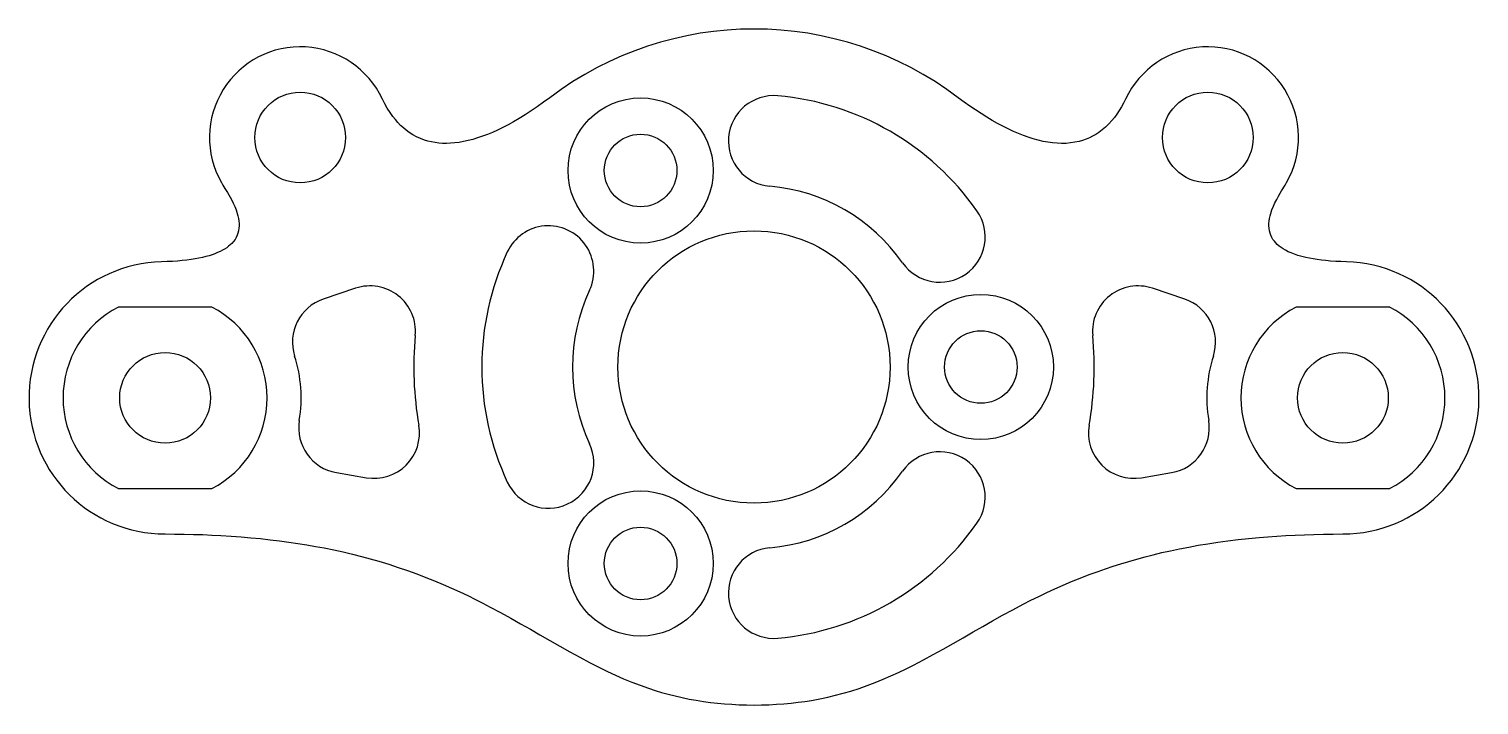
# Model space of a CAD drawing. Extents: x 91.7 to 123.7, y 222.9 to 237.8.
import ezdxf

# ---------------------------------------------------------------- set-up
doc = ezdxf.new("R2010")
doc.units = 0
doc.layers.get('0').update_dxf_attribs({"linetype": 'CONTINUOUS'})

msp = doc.modelspace()

# ---------------------------------------------------------------- linework, layer by layer
at = {"color": 7, "linetype": 'CONTINUOUS'}
for p, q in [((98.934, 232.083), (98.222, 231.843)), ((117.212, 231.843), (116.5, 232.083)), ((95.766, 231.668), (93.704, 231.668)), ((121.73, 231.668), (119.668, 231.668)), ((98.511, 228.021), (99.174, 227.907)), ((116.26, 227.907), (116.923, 228.021)), ((93.704, 227.668), (95.766, 227.668)), ((119.668, 227.668), (121.73, 227.668))]:
    msp.add_line(p, q, dxfattribs=at)
for points in [[(103.215, 236.284), (103.076, 236.182), (102.94, 236.085), (102.805, 235.994), (102.673, 235.908), (102.542, 235.828), (102.414, 235.753), (102.296, 235.688), (102.179, 235.627), (102.064, 235.571), (101.951, 235.52), (101.84, 235.474), (101.731, 235.433), (101.624, 235.396), (101.519, 235.364), (101.416, 235.338), (101.315, 235.316), (101.218, 235.299), (101.122, 235.287), (101.029, 235.279), (100.938, 235.276), (100.852, 235.278), (100.768, 235.284), (100.686, 235.294), (100.606, 235.308), (100.527, 235.327), (100.451, 235.351), (100.363, 235.383), (100.278, 235.422), (100.196, 235.467), (100.117, 235.518), (100.052, 235.566), (99.988, 235.618), (99.927, 235.674), (99.868, 235.735), (99.811, 235.8), (99.756, 235.87), (99.693, 235.957), (99.634, 236.05), (99.577, 236.149), (99.524, 236.254)], [(115.91, 236.254), (115.865, 236.165), (115.817, 236.08), (115.768, 235.999), (115.716, 235.922), (115.663, 235.849), (115.607, 235.781), (115.539, 235.706), (115.468, 235.638), (115.394, 235.575), (115.317, 235.518), (115.25, 235.475), (115.181, 235.435), (115.11, 235.4), (115.037, 235.37), (114.961, 235.343), (114.884, 235.322), (114.791, 235.301), (114.695, 235.287), (114.597, 235.278), (114.496, 235.276), (114.397, 235.279), (114.296, 235.288), (114.193, 235.302), (114.088, 235.322), (113.98, 235.347), (113.87, 235.378), (113.764, 235.411), (113.656, 235.45), (113.546, 235.493), (113.434, 235.542), (113.32, 235.595), (113.205, 235.653), (113.087, 235.716), (112.967, 235.783), (112.846, 235.856), (112.722, 235.933), (112.599, 236.014), (112.474, 236.099), (112.347, 236.189), (112.219, 236.284)], [(95.975, 234.416), (95.99, 234.388), (96.008, 234.356), (96.03, 234.32), (96.054, 234.281), (96.081, 234.238), (96.108, 234.193), (96.137, 234.144), (96.166, 234.093), (96.203, 234.027), (96.238, 233.957), (96.271, 233.884), (96.301, 233.81), (96.327, 233.734), (96.342, 233.679), (96.354, 233.624), (96.362, 233.569), (96.367, 233.514), (96.368, 233.459), (96.364, 233.405), (96.356, 233.351), (96.342, 233.298), (96.325, 233.251), (96.303, 233.205), (96.276, 233.16), (96.244, 233.116), (96.206, 233.073), (96.172, 233.041), (96.135, 233.009), (96.093, 232.978), (96.048, 232.949), (95.999, 232.92), (95.948, 232.894), (95.893, 232.869), (95.834, 232.846), (95.771, 232.823), (95.704, 232.802), (95.633, 232.782), (95.559, 232.764), (95.48, 232.747), (95.396, 232.731), (95.306, 232.717), (95.211, 232.704), (95.11, 232.693), (95.005, 232.684), (94.895, 232.676), (94.779, 232.671), (94.657, 232.667)], [(120.777, 232.667), (120.656, 232.671), (120.54, 232.676), (120.429, 232.684), (120.324, 232.693), (120.224, 232.704), (120.131, 232.717), (120.042, 232.731), (119.959, 232.746), (119.879, 232.763), (119.79, 232.785), (119.708, 232.808), (119.631, 232.834), (119.56, 232.861), (119.495, 232.89), (119.435, 232.92), (119.383, 232.95), (119.335, 232.982), (119.292, 233.015), (119.253, 233.048), (119.218, 233.083), (119.188, 233.119), (119.156, 233.162), (119.13, 233.206), (119.109, 233.251), (119.092, 233.298), (119.078, 233.351), (119.07, 233.405), (119.066, 233.459), (119.067, 233.514), (119.072, 233.569), (119.08, 233.624), (119.092, 233.679), (119.107, 233.734), (119.135, 233.814), (119.167, 233.893), (119.202, 233.97), (119.24, 234.043), (119.279, 234.113), (119.317, 234.179), (119.347, 234.228), (119.375, 234.273), (119.4, 234.315), (119.423, 234.353), (119.443, 234.387), (119.459, 234.416)], [(94.735, 226.668), (94.945, 226.667), (95.155, 226.664), (95.363, 226.659), (95.567, 226.653), (95.767, 226.645), (95.962, 226.635), (96.188, 226.621), (96.409, 226.605), (96.626, 226.586), (96.839, 226.566), (97.052, 226.542), (97.26, 226.517), (97.464, 226.489), (97.664, 226.46), (97.859, 226.428), (98.05, 226.395), (98.238, 226.36), (98.451, 226.316), (98.66, 226.271), (98.864, 226.223), (99.062, 226.173), (99.257, 226.121), (99.446, 226.066), (99.664, 226), (99.876, 225.932), (100.082, 225.861), (100.283, 225.788), (100.483, 225.712), (100.677, 225.634), (100.866, 225.554), (101.051, 225.473), (101.232, 225.39), (101.405, 225.308), (101.575, 225.225), (101.741, 225.141), (101.904, 225.056), (102.132, 224.934), (102.355, 224.812), (102.573, 224.689), (102.787, 224.567), (102.998, 224.445), (103.219, 224.318), (103.439, 224.193), (103.656, 224.07), (103.874, 223.95), (104.092, 223.834), (104.312, 223.722), (104.486, 223.637), (104.662, 223.556), (104.84, 223.478), (105.021, 223.404), (105.205, 223.333), (105.392, 223.267), (105.535, 223.221), (105.68, 223.177), (105.828, 223.136), (105.978, 223.097), (106.13, 223.062), (106.285, 223.03), (106.443, 223.001), (106.605, 222.976), (106.755, 222.955), (106.909, 222.938), (107.067, 222.924), (107.228, 222.913), (107.391, 222.905), (107.554, 222.9), (107.717, 222.898)], [(107.717, 222.898), (107.881, 222.9), (108.046, 222.905), (108.211, 222.913), (108.373, 222.925), (108.533, 222.939), (108.688, 222.957), (108.839, 222.977), (108.986, 223), (109.166, 223.033), (109.343, 223.071), (109.515, 223.112), (109.685, 223.157), (109.851, 223.206), (110.034, 223.265), (110.213, 223.327), (110.389, 223.394), (110.562, 223.464), (110.733, 223.538), (110.901, 223.615), (111.068, 223.695), (111.233, 223.778), (111.452, 223.892), (111.67, 224.01), (111.887, 224.131), (112.106, 224.255), (112.326, 224.382), (112.548, 224.51), (112.761, 224.632), (112.977, 224.754), (113.197, 224.877), (113.423, 224.999), (113.654, 225.121), (113.822, 225.206), (113.994, 225.291), (114.17, 225.375), (114.35, 225.458), (114.534, 225.54), (114.719, 225.618), (114.909, 225.695), (115.104, 225.771), (115.304, 225.844), (115.467, 225.901), (115.634, 225.957), (115.805, 226.011), (115.98, 226.064), (116.158, 226.115), (116.337, 226.164), (116.52, 226.211), (116.708, 226.256), (116.899, 226.299), (117.099, 226.34), (117.303, 226.38), (117.511, 226.418), (117.725, 226.453), (117.944, 226.486), (118.164, 226.516), (118.389, 226.543), (118.619, 226.568), (118.855, 226.59), (119.047, 226.606), (119.242, 226.621), (119.441, 226.633), (119.643, 226.644), (119.85, 226.652), (120.058, 226.659), (120.27, 226.664), (120.485, 226.667), (120.699, 226.668)]]:
    msp.add_lwpolyline(points, dxfattribs=at)
for centre, radius in [((97.713, 235.406), 1), ((105.217, 234.679), 1.6), ((117.721, 235.406), 1), ((105.217, 234.679), 0.8), ((107.717, 230.348), 3), ((112.717, 230.348), 1.6), ((112.717, 230.348), 0.8), ((94.735, 229.668), 1), ((120.699, 229.668), 1), ((105.217, 226.018), 1.6), ((105.217, 226.018), 0.8)]:
    msp.add_circle(centre, radius, dxfattribs=at)
for centre, radius, start, end in [((107.717, 230.348), 7.45, 52.8237, 127.1763), ((97.713, 235.406), 2, 25.0922, 209.665), ((117.721, 235.406), 2, 330.335, 154.9078), ((108.153, 235.329), 1, 85.0008, 265.0008), ((107.717, 230.348), 6, 34.9992, 85.0008), ((107.717, 230.348), 4, 34.9992, 85.0008), ((111.813, 233.216), 1, 214.9992, 34.9992), ((103.185, 232.461), 1, 334.9992, 154.9992), ((107.717, 230.348), 6, 154.9992, 205.0008), ((94.735, 229.668), 3, 91.4848, 270), ((120.699, 229.668), 3, 270, 88.5152), ((99.254, 231.136), 1, 354.6814, 108.6303), ((116.18, 231.136), 1, 71.3697, 185.3186), ((98.542, 230.896), 1, 108.6303, 197.8797), ((107.717, 230.348), 4, 154.9992, 205.0008), ((116.892, 230.896), 1, 342.1203, 71.3697), ((94.735, 229.668), 2.25, 117.266, 242.734), ((94.735, 229.668), 2.25, 297.266, 62.734), ((120.699, 229.668), 2.25, 117.266, 242.734), ((120.699, 229.668), 2.25, 297.266, 62.734), ((107.717, 230.348), 7.5, 174.6814, 189.8562), ((107.717, 230.348), 7.5, 350.1438, 5.3186), ((94.735, 229.668), 3, 350.4842, 17.8797), ((120.699, 229.668), 3, 162.1203, 189.5158), ((98.68, 229.006), 1, 170.4842, 260.2785), ((99.342, 228.893), 1, 260.2785, 9.8562), ((116.091, 228.893), 1, 170.1438, 279.7215), ((116.754, 229.006), 1, 279.7215, 9.5158), ((103.185, 228.235), 1, 205.0008, 25.0008), ((111.813, 227.48), 1, 325.0008, 145.0008), ((107.717, 230.348), 4, 274.9992, 325.0008), ((107.717, 230.348), 6, 274.9992, 325.0008), ((108.153, 225.367), 1, 94.9992, 274.9992)]:
    msp.add_arc(centre, radius, start, end, dxfattribs=at)

doc.saveas('drawing.dxf')
